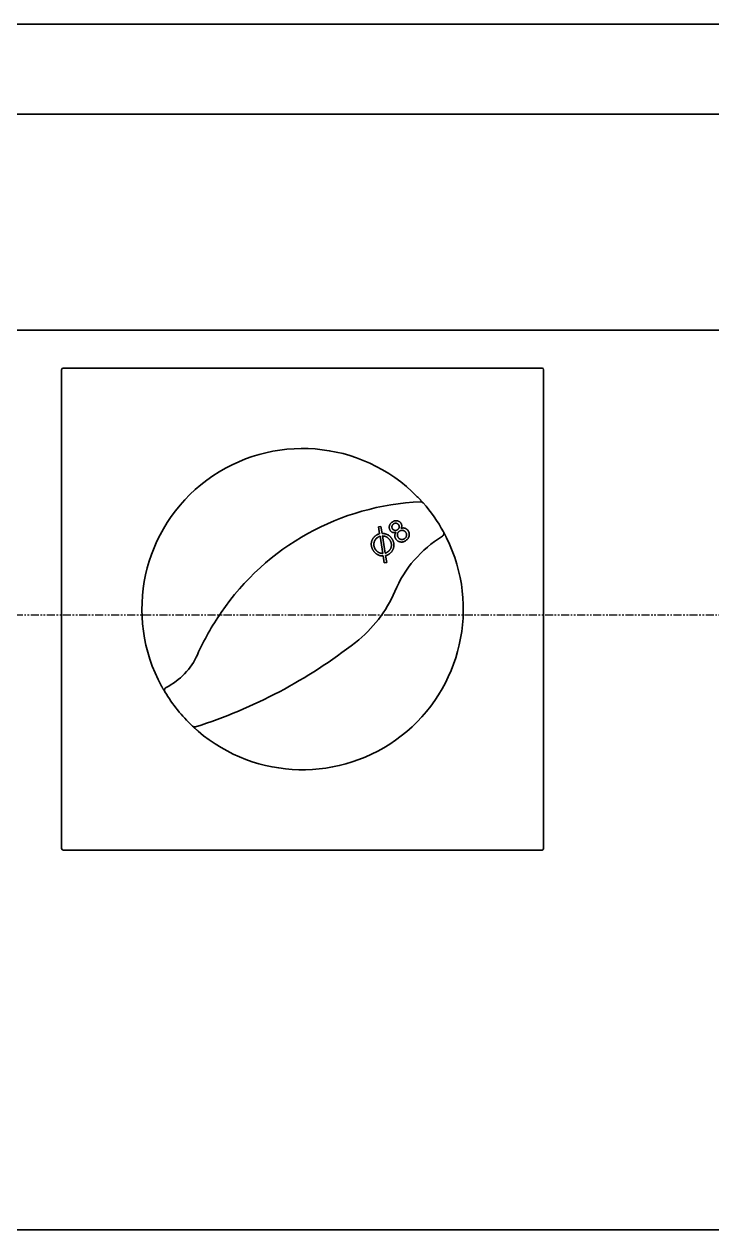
# Model space of a CAD drawing. Header units: millimetres. Extents: x -116965 to 323937, y 291661 to 566926.
# Drawn here: x -25122.5 to -25015.5, y 326404.8 to 326592.5 of the extents above; entities that cross this region are included whole.
import ezdxf

# ---------------------------------------------------------------- set-up
doc = ezdxf.new("R2010")
doc.units = ezdxf.units.MM
doc.linetypes.add('PHANTOM', pattern=[2.5, 1.25, -0.25, 0.25, -0.25, 0.25, -0.25])
doc.layers.add('DEFAULT_3', color=7, linetype='PHANTOM')
doc.layers.add('Sketch Geometry(Schneider)', color=7, linetype='Continuous', lineweight=35)
doc.layers.add('Visible Edges(Schneider)', color=7, linetype='Continuous', lineweight=35)

msp = doc.modelspace()

# ---------------------------------------------------------------- linework, layer by layer
at = {"layer": 'DEFAULT_3', "color": 3, "linetype": 'PHANTOM'}
msp.add_line((-24605.227101, 326500.485785), (-25775.997838, 326500.485785), dxfattribs=at)
at = {"layer": 'Sketch Geometry(Schneider)'}
for p, q in [((-25149.335708, 326544.814008), (-24992.314719, 326544.814008)), ((-24992.314719, 326404.814887), (-25149.335708, 326404.814887))]:
    msp.add_line(p, q, dxfattribs=at)
at = {"layer": 'Visible Edges(Schneider)'}
for p, q in [((-24816.237237, 326592.464712), (-25322.237237, 326592.464712)), ((-25405.237237, 326578.464712), (-24735.237237, 326578.464712)), ((-25116.443081, 326538.920556), (-25041.943081, 326538.920556)), ((-25116.693081, 326464.170556), (-25116.693081, 326538.670556)), ((-25041.693081, 326538.670556), (-25041.693081, 326464.170556)), ((-25067.382134, 326514.212271), (-25066.99777, 326514.271272)), ((-25067.211601, 326513.148903), (-25067.382134, 326514.212271)), ((-25067.146303, 326512.756597), (-25066.723166, 326510.091331)), ((-25066.99777, 326514.271272), (-25066.826234, 326513.195764)), ((-25066.342546, 326510.13874), (-25066.763036, 326512.806105)), ((-25066.493727, 326508.621967), (-25066.663163, 326509.694828)), ((-25066.277249, 326509.746435), (-25066.106715, 326508.683066)), ((-25066.106715, 326508.683066), (-25066.493727, 326508.621967)), ((-25041.943081, 326463.920556), (-25116.443081, 326463.920556))]:
    msp.add_line(p, q, dxfattribs=at)
at = {"layer": 'Visible Edges(Schneider)', "flags": 128}
for points in [[(-25060.435935, 326517.948395), (-25060.438524, 326517.951344), (-25060.446112, 326517.95997), (-25060.458426, 326517.973933), (-25060.475195, 326517.992898), (-25060.496149, 326518.016527), (-25060.521014, 326518.044483), (-25060.54952, 326518.07643), (-25060.581396, 326518.112028), (-25060.616352, 326518.15092), (-25060.654013, 326518.192629), (-25060.694107, 326518.236826), (-25060.73639, 326518.283211), (-25060.780613, 326518.331489), (-25060.82653, 326518.381357), (-25060.873893, 326518.432521), (-25060.922455, 326518.484677), (-25060.972093, 326518.537668), (-25061.022853, 326518.591539), (-25061.074571, 326518.646102), (-25061.127074, 326518.701161), (-25061.180191, 326518.756525), (-25061.233742, 326518.811994), (-25061.287543, 326518.867381), (-25061.341413, 326518.922497)], [(-25065.518488, 326513.603395), (-25065.555971, 326513.65374), (-25065.589416, 326513.705136), (-25065.618822, 326513.757581), (-25065.644191, 326513.811076), (-25065.665522, 326513.865621), (-25065.682816, 326513.921216), (-25065.696072, 326513.977862), (-25065.705291, 326514.035557), (-25065.71047, 326514.094302), (-25065.711612, 326514.154097), (-25065.708718, 326514.214941), (-25065.701785, 326514.276837), (-25065.690737, 326514.338613), (-25065.675501, 326514.399101), (-25065.656076, 326514.4583), (-25065.632461, 326514.516211), (-25065.604655, 326514.572833), (-25065.572661, 326514.628167), (-25065.536477, 326514.682212), (-25065.496103, 326514.734969), (-25065.45154, 326514.786438), (-25065.402787, 326514.836619), (-25065.349844, 326514.88551), (-25065.292713, 326514.933114)], [(-25065.181434, 326513.891064), (-25065.20295, 326513.919989), (-25065.222194, 326513.949627), (-25065.239166, 326513.979979), (-25065.253866, 326514.011045), (-25065.266296, 326514.042822), (-25065.276454, 326514.075315), (-25065.284341, 326514.10852), (-25065.289957, 326514.142438), (-25065.293301, 326514.177071), (-25065.294374, 326514.212417), (-25065.293174, 326514.248475), (-25065.289704, 326514.285248), (-25065.283941, 326514.321901), (-25065.275861, 326514.357599), (-25065.265464, 326514.392345), (-25065.252752, 326514.426137), (-25065.237722, 326514.458977), (-25065.220377, 326514.490863), (-25065.200716, 326514.521796), (-25065.178738, 326514.551774), (-25065.154445, 326514.580801), (-25065.127835, 326514.608873), (-25065.098909, 326514.635993), (-25065.067666, 326514.66216)], [(-25065.292713, 326514.933114), (-25065.232623, 326514.978405), (-25065.172204, 326515.019252), (-25065.111454, 326515.055659), (-25065.050373, 326515.087621), (-25064.988961, 326515.115142), (-25064.927219, 326515.13822), (-25064.865145, 326515.156855), (-25064.802741, 326515.171048), (-25064.740006, 326515.180798), (-25064.676941, 326515.186105), (-25064.613546, 326515.18697), (-25064.549819, 326515.183393), (-25064.486943, 326515.175759), (-25064.4261, 326515.164458), (-25064.367289, 326515.149487), (-25064.310511, 326515.130849), (-25064.255765, 326515.108543), (-25064.203053, 326515.082567), (-25064.152373, 326515.052923), (-25064.103724, 326515.019611), (-25064.05711, 326514.98263), (-25064.012527, 326514.941982), (-25063.969976, 326514.897664), (-25063.92946, 326514.849678)], [(-25065.067666, 326514.66216), (-25065.035709, 326514.686067), (-25065.003244, 326514.707517), (-25064.970272, 326514.726508), (-25064.936794, 326514.74304), (-25064.902808, 326514.757112), (-25064.868315, 326514.768728), (-25064.833314, 326514.777885), (-25064.797807, 326514.784582), (-25064.761792, 326514.788821), (-25064.72527, 326514.790602), (-25064.688241, 326514.789924), (-25064.650706, 326514.786787), (-25064.613476, 326514.781326), (-25064.577373, 326514.773674), (-25064.542391, 326514.763831), (-25064.508534, 326514.751796), (-25064.475799, 326514.73757), (-25064.444189, 326514.721154), (-25064.413701, 326514.702547), (-25064.384337, 326514.681747), (-25064.356096, 326514.658758), (-25064.32898, 326514.633577), (-25064.302986, 326514.606205), (-25064.278116, 326514.576642)], [(-25064.278116, 326514.576642), (-25064.255797, 326514.546734), (-25064.235802, 326514.516237), (-25064.218131, 326514.485152), (-25064.202781, 326514.453478), (-25064.189754, 326514.421215), (-25064.17905, 326514.388364), (-25064.17067, 326514.354923), (-25064.164613, 326514.320893), (-25064.160878, 326514.286276), (-25064.159467, 326514.251069), (-25064.160377, 326514.215274), (-25064.163612, 326514.17889), (-25064.169174, 326514.142668), (-25064.17707, 326514.107363), (-25064.187301, 326514.072975), (-25064.199864, 326514.039501), (-25064.214762, 326514.006944), (-25064.231992, 326513.975301), (-25064.251557, 326513.944575), (-25064.273456, 326513.914765), (-25064.297689, 326513.88587), (-25064.324254, 326513.857891), (-25064.353154, 326513.830828), (-25064.384388, 326513.80468)], [(-25063.92946, 326514.849678), (-25063.90529, 326514.817764), (-25063.883055, 326514.785426), (-25063.862754, 326514.752665), (-25063.844387, 326514.719482), (-25063.827955, 326514.685877), (-25063.813458, 326514.651848), (-25063.800896, 326514.617397), (-25063.790267, 326514.582523), (-25063.781574, 326514.547227), (-25063.774815, 326514.511508), (-25063.769991, 326514.475366), (-25063.7671, 326514.438802), (-25063.766255, 326514.401894), (-25063.767563, 326514.36472), (-25063.771023, 326514.327281), (-25063.776639, 326514.289576), (-25063.784408, 326514.251605), (-25063.794331, 326514.21337), (-25063.806407, 326514.174869), (-25063.820637, 326514.136102), (-25063.837021, 326514.09707), (-25063.855558, 326514.057772), (-25063.87625, 326514.018209), (-25063.899095, 326513.978381)], [(-25068.498593, 326511.667156), (-25068.492324, 326511.725248), (-25068.484228, 326511.782528), (-25068.474307, 326511.838997), (-25068.462558, 326511.894652), (-25068.448983, 326511.949495), (-25068.433581, 326512.003527), (-25068.416352, 326512.056745), (-25068.397297, 326512.109152), (-25068.376415, 326512.160747), (-25068.353707, 326512.211529), (-25068.329172, 326512.261499), (-25068.30281, 326512.310658), (-25068.274621, 326512.359003), (-25068.244607, 326512.406537), (-25068.212765, 326512.453258), (-25068.179097, 326512.499167), (-25068.143602, 326512.544264), (-25068.10628, 326512.588548), (-25068.067133, 326512.632021), (-25068.026157, 326512.674681), (-25067.983356, 326512.716528), (-25067.938728, 326512.757565), (-25067.892273, 326512.797787), (-25067.843992, 326512.837199)], [(-25067.843992, 326512.837199), (-25067.820273, 326512.855677), (-25067.796325, 326512.873676), (-25067.772148, 326512.891197), (-25067.747744, 326512.908243), (-25067.723109, 326512.924811), (-25067.698247, 326512.940901), (-25067.673156, 326512.956513), (-25067.647834, 326512.971649), (-25067.622286, 326512.986307), (-25067.596508, 326513.000488), (-25067.570502, 326513.014192), (-25067.544267, 326513.027418), (-25067.517802, 326513.040167), (-25067.49111, 326513.052439), (-25067.464188, 326513.064233), (-25067.437038, 326513.07555), (-25067.409659, 326513.086389), (-25067.382051, 326513.096752), (-25067.354215, 326513.106637), (-25067.326149, 326513.116045), (-25067.297855, 326513.124975), (-25067.269333, 326513.133428), (-25067.240581, 326513.141405), (-25067.211601, 326513.148903)], [(-25067.598416, 326512.527472), (-25067.581353, 326512.540776), (-25067.564135, 326512.553754), (-25067.546763, 326512.566406), (-25067.529237, 326512.57873), (-25067.511556, 326512.590728), (-25067.493721, 326512.602399), (-25067.475731, 326512.613743), (-25067.457587, 326512.62476), (-25067.43929, 326512.635451), (-25067.420837, 326512.645815), (-25067.40223, 326512.655852), (-25067.38347, 326512.665562), (-25067.364554, 326512.674946), (-25067.345485, 326512.684002), (-25067.326261, 326512.692732), (-25067.306883, 326512.701135), (-25067.28735, 326512.709211), (-25067.267664, 326512.716961), (-25067.247823, 326512.724384), (-25067.227828, 326512.731481), (-25067.207678, 326512.738249), (-25067.187374, 326512.744693), (-25067.166916, 326512.750808), (-25067.146303, 326512.756597)], [(-25066.826235, 326513.195764), (-25066.757042, 326513.195669), (-25066.688413, 326513.193001), (-25066.620349, 326513.18776), (-25066.552851, 326513.179945), (-25066.485916, 326513.169557), (-25066.419545, 326513.156595), (-25066.353739, 326513.141061), (-25066.288498, 326513.122952), (-25066.223821, 326513.102272), (-25066.159708, 326513.079016), (-25066.09616, 326513.053189), (-25066.033177, 326513.024787), (-25065.971281, 326512.994056), (-25065.910996, 326512.96124), (-25065.85232, 326512.926339), (-25065.795254, 326512.889353), (-25065.739799, 326512.850282), (-25065.685955, 326512.809125), (-25065.63372, 326512.765885), (-25065.583096, 326512.720558), (-25065.534082, 326512.673146), (-25065.486679, 326512.623649), (-25065.440885, 326512.572067), (-25065.396702, 326512.518399)], [(-25066.763036, 326512.806106), (-25066.709027, 326512.804542), (-25066.655856, 326512.801205), (-25066.603524, 326512.796095), (-25066.552033, 326512.78921), (-25066.501381, 326512.780553), (-25066.451568, 326512.770122), (-25066.402595, 326512.757918), (-25066.354461, 326512.743941), (-25066.307166, 326512.728191), (-25066.260712, 326512.710666), (-25066.215096, 326512.691368), (-25066.170321, 326512.670298), (-25066.126384, 326512.647453), (-25066.083288, 326512.622835), (-25066.041029, 326512.596444), (-25065.999612, 326512.56828), (-25065.959033, 326512.538341), (-25065.919294, 326512.506631), (-25065.880395, 326512.473146), (-25065.842335, 326512.437887), (-25065.805114, 326512.400856), (-25065.768733, 326512.362051), (-25065.73319, 326512.321472), (-25065.698488, 326512.279121)], [(-25064.662076, 326513.373434), (-25064.707078, 326513.359479), (-25064.75127, 326513.347633), (-25064.794652, 326513.337895), (-25064.837223, 326513.330267), (-25064.878984, 326513.324746), (-25064.919934, 326513.321333), (-25064.960073, 326513.32003), (-25064.999401, 326513.320835), (-25065.037919, 326513.323749), (-25065.075627, 326513.328771), (-25065.112524, 326513.335902), (-25065.148609, 326513.34514), (-25065.183886, 326513.35637), (-25065.218352, 326513.369471), (-25065.252009, 326513.384443), (-25065.284856, 326513.401286), (-25065.316894, 326513.419999), (-25065.348122, 326513.440585), (-25065.37854, 326513.463042), (-25065.408149, 326513.48737), (-25065.436948, 326513.513569), (-25065.464938, 326513.54164), (-25065.492118, 326513.571582), (-25065.518488, 326513.603395)], [(-25064.384388, 326513.80468), (-25064.417649, 326513.779704), (-25064.451239, 326513.757256), (-25064.485154, 326513.73734), (-25064.519398, 326513.719953), (-25064.553968, 326513.705096), (-25064.588867, 326513.69277), (-25064.624093, 326513.682975), (-25064.659646, 326513.675708), (-25064.695527, 326513.670972), (-25064.731736, 326513.668766), (-25064.768271, 326513.66909), (-25064.805134, 326513.671944), (-25064.84169, 326513.677242), (-25064.877299, 326513.684898), (-25064.911965, 326513.694909), (-25064.945684, 326513.707277), (-25064.97846, 326513.722002), (-25065.010291, 326513.739083), (-25065.041177, 326513.758521), (-25065.071117, 326513.780316), (-25065.100114, 326513.804468), (-25065.128165, 326513.830977), (-25065.155272, 326513.859842), (-25065.181434, 326513.891064)], [(-25064.636501, 326512.263431), (-25064.670437, 326512.30817), (-25064.701532, 326512.353201), (-25064.729783, 326512.398524), (-25064.755192, 326512.444139), (-25064.777759, 326512.490044), (-25064.797483, 326512.536241), (-25064.814366, 326512.582729), (-25064.828405, 326512.629509), (-25064.839602, 326512.67658), (-25064.847956, 326512.723943), (-25064.853469, 326512.771597), (-25064.856138, 326512.819542), (-25064.855935, 326512.867472), (-25064.852828, 326512.91508), (-25064.846818, 326512.962365), (-25064.837905, 326513.009328), (-25064.826089, 326513.05597), (-25064.811367, 326513.102288), (-25064.793745, 326513.148284), (-25064.773217, 326513.193959), (-25064.749786, 326513.239311), (-25064.723453, 326513.28434), (-25064.694216, 326513.329048), (-25064.662076, 326513.373434)], [(-25064.287844, 326512.536466), (-25064.317547, 326512.576136), (-25064.344227, 326512.616403), (-25064.367883, 326512.657273), (-25064.388515, 326512.698741), (-25064.406126, 326512.740811), (-25064.420713, 326512.78348), (-25064.432276, 326512.826749), (-25064.440817, 326512.870619), (-25064.446334, 326512.915089), (-25064.448828, 326512.96016), (-25064.4483, 326513.00583), (-25064.444748, 326513.0521), (-25064.43824, 326513.098042), (-25064.428845, 326513.142728), (-25064.416562, 326513.186157), (-25064.401391, 326513.22833), (-25064.383332, 326513.269245), (-25064.362386, 326513.308903), (-25064.338551, 326513.347306), (-25064.311829, 326513.384451), (-25064.28222, 326513.42034), (-25064.249722, 326513.454973), (-25064.214338, 326513.488348), (-25064.176064, 326513.520466)], [(-25064.176064, 326513.520466), (-25064.135342, 326513.550958), (-25064.094003, 326513.578344), (-25064.052047, 326513.602627), (-25064.009473, 326513.623804), (-25063.966282, 326513.641877), (-25063.922474, 326513.656848), (-25063.878048, 326513.668713), (-25063.833006, 326513.677473), (-25063.787347, 326513.683131), (-25063.74107, 326513.685683), (-25063.694176, 326513.685131), (-25063.646664, 326513.681476), (-25063.599491, 326513.674786), (-25063.553608, 326513.665134), (-25063.509018, 326513.652519), (-25063.465719, 326513.636941), (-25063.423712, 326513.6184), (-25063.382996, 326513.596897), (-25063.343573, 326513.572431), (-25063.305441, 326513.545001), (-25063.2686, 326513.51461), (-25063.233052, 326513.481255), (-25063.198796, 326513.444936), (-25063.165831, 326513.405656)], [(-25063.899095, 326513.978381), (-25063.846111, 326513.997103), (-25063.793711, 326514.013045), (-25063.741897, 326514.026206), (-25063.690667, 326514.036586), (-25063.640023, 326514.044186), (-25063.589963, 326514.049006), (-25063.540488, 326514.051043), (-25063.491599, 326514.0503), (-25063.443294, 326514.046778), (-25063.395575, 326514.040473), (-25063.348441, 326514.031388), (-25063.301891, 326514.019523), (-25063.256157, 326514.005048), (-25063.211469, 326513.988136), (-25063.167828, 326513.968787), (-25063.125233, 326513.947001), (-25063.083685, 326513.922776), (-25063.043183, 326513.896115), (-25063.003728, 326513.867016), (-25062.965319, 326513.83548), (-25062.927956, 326513.801507), (-25062.891639, 326513.765097), (-25062.85637, 326513.726249), (-25062.822146, 326513.684963)], [(-25063.165831, 326513.405656), (-25063.135876, 326513.365655), (-25063.108994, 326513.325086), (-25063.085185, 326513.283949), (-25063.064446, 326513.242244), (-25063.046781, 326513.19997), (-25063.032188, 326513.157128), (-25063.020666, 326513.113719), (-25063.012218, 326513.069741), (-25063.00684, 326513.025195), (-25063.004536, 326512.980081), (-25063.005304, 326512.934399), (-25063.009144, 326512.888148), (-25063.01598, 326512.842218), (-25063.025735, 326512.797494), (-25063.038411, 326512.753979), (-25063.054007, 326512.711672), (-25063.072521, 326512.670571), (-25063.093956, 326512.630679), (-25063.118311, 326512.591994), (-25063.145586, 326512.554517), (-25063.17578, 326512.518246), (-25063.208894, 326512.483185), (-25063.244928, 326512.44933), (-25063.283882, 326512.416684)], [(-25062.822146, 326513.684963), (-25062.778083, 326513.62584), (-25062.738705, 326513.565531), (-25062.704014, 326513.504037), (-25062.67401, 326513.441355), (-25062.648692, 326513.377488), (-25062.62806, 326513.312435), (-25062.612115, 326513.246196), (-25062.600856, 326513.178771), (-25062.594284, 326513.110159), (-25062.592399, 326513.040362), (-25062.595199, 326512.969378), (-25062.602686, 326512.897208), (-25062.614923, 326512.825245), (-25062.631973, 326512.754879), (-25062.653835, 326512.686111), (-25062.680512, 326512.61894), (-25062.712001, 326512.553368), (-25062.748304, 326512.489393), (-25062.789419, 326512.427017), (-25062.835348, 326512.366238), (-25062.886091, 326512.307056), (-25062.941646, 326512.249474), (-25063.002015, 326512.193487), (-25063.067196, 326512.1391)], [(-25056.794309, 326512.524387), (-25056.823923, 326512.583913), (-25056.853578, 326512.64311), (-25056.883149, 326512.701755), (-25056.91251, 326512.759624), (-25056.94154, 326512.816493), (-25056.970117, 326512.872135), (-25056.998112, 326512.926328), (-25057.025408, 326512.97885), (-25057.051861, 326513.029448), (-25057.077267, 326513.077773), (-25057.101504, 326513.12364), (-25057.124471, 326513.166893), (-25057.146069, 326513.20738), (-25057.166194, 326513.244946), (-25057.184743, 326513.279438), (-25057.201619, 326513.310702), (-25057.216706, 326513.338566), (-25057.229914, 326513.362894), (-25057.241203, 326513.383633), (-25057.250533, 326513.400731), (-25057.257859, 326513.414138), (-25057.263119, 326513.423757), (-25057.266278, 326513.429526), (-25057.267332, 326513.431449)], [(-25068.091599, 326510.381684), (-25068.129854, 326510.431273), (-25068.166255, 326510.481206), (-25068.200806, 326510.531485), (-25068.233505, 326510.58211), (-25068.264352, 326510.63308), (-25068.293347, 326510.684395), (-25068.32049, 326510.736056), (-25068.345781, 326510.788063), (-25068.369221, 326510.840415), (-25068.390809, 326510.893113), (-25068.410544, 326510.946155), (-25068.428428, 326510.999544), (-25068.44446, 326511.053278), (-25068.45864, 326511.107358), (-25068.470969, 326511.161783), (-25068.481446, 326511.216553), (-25068.490071, 326511.271669), (-25068.496843, 326511.327131), (-25068.501764, 326511.382938), (-25068.504834, 326511.439091), (-25068.506051, 326511.495589), (-25068.505417, 326511.552433), (-25068.502931, 326511.609621), (-25068.498593, 326511.667156)], [(-25067.789813, 326510.620963), (-25067.847803, 326510.698294), (-25067.900036, 326510.776746), (-25067.946512, 326510.856321), (-25067.98723, 326510.937017), (-25068.022191, 326511.018835), (-25068.051394, 326511.101775), (-25068.07484, 326511.185836), (-25068.092529, 326511.27102), (-25068.10446, 326511.357325), (-25068.110634, 326511.444751), (-25068.11105, 326511.5333), (-25068.105709, 326511.62297), (-25068.094651, 326511.711962), (-25068.077918, 326511.79848), (-25068.055509, 326511.882521), (-25068.027424, 326511.964086), (-25067.993663, 326512.043175), (-25067.954226, 326512.119788), (-25067.909115, 326512.193926), (-25067.858326, 326512.265587), (-25067.801862, 326512.334771), (-25067.739723, 326512.401481), (-25067.671908, 326512.465714), (-25067.598416, 326512.527472)], [(-25065.376248, 326511.279988), (-25065.381202, 326511.234899), (-25065.38758, 326511.190434), (-25065.395379, 326511.146593), (-25065.404601, 326511.103375), (-25065.415246, 326511.06078), (-25065.427312, 326511.018809), (-25065.440802, 326510.977462), (-25065.455715, 326510.936738), (-25065.47205, 326510.896638), (-25065.489808, 326510.857161), (-25065.508987, 326510.818308), (-25065.52959, 326510.780078), (-25065.551615, 326510.742473), (-25065.575064, 326510.70549), (-25065.599935, 326510.669131), (-25065.626227, 326510.633397), (-25065.653943, 326510.598285), (-25065.683082, 326510.563798), (-25065.713642, 326510.529933), (-25065.745626, 326510.496692), (-25065.779032, 326510.464075), (-25065.81386, 326510.432081), (-25065.850112, 326510.400711), (-25065.887786, 326510.369966)], [(-25065.698488, 326512.279121), (-25065.668427, 326512.240178), (-25065.639812, 326512.201001), (-25065.612645, 326512.16159), (-25065.586923, 326512.121946), (-25065.562647, 326512.082069), (-25065.539818, 326512.041956), (-25065.518436, 326512.001611), (-25065.498501, 326511.961032), (-25065.480011, 326511.92022), (-25065.462968, 326511.879174), (-25065.447372, 326511.837894), (-25065.433222, 326511.79638), (-25065.420519, 326511.754633), (-25065.409262, 326511.712651), (-25065.399451, 326511.670437), (-25065.391087, 326511.627989), (-25065.384169, 326511.585306), (-25065.378699, 326511.542391), (-25065.374674, 326511.499241), (-25065.372096, 326511.455858), (-25065.370964, 326511.412241), (-25065.371279, 326511.368391), (-25065.37304, 326511.324306), (-25065.376248, 326511.279988)], [(-25064.989708, 326511.232928), (-25064.995806, 326511.174619), (-25065.003738, 326511.117132), (-25065.013502, 326511.060467), (-25065.025101, 326511.004623), (-25065.038535, 326510.949601), (-25065.053802, 326510.895399), (-25065.070903, 326510.84202), (-25065.089838, 326510.789461), (-25065.110607, 326510.737724), (-25065.13321, 326510.686808), (-25065.157647, 326510.636714), (-25065.183917, 326510.587442), (-25065.212022, 326510.53899), (-25065.24196, 326510.49136), (-25065.273731, 326510.444551), (-25065.307339, 326510.398564), (-25065.342779, 326510.353399), (-25065.380053, 326510.309054), (-25065.419161, 326510.265531), (-25065.460103, 326510.22283), (-25065.502879, 326510.180949), (-25065.547488, 326510.139891), (-25065.593932, 326510.099653), (-25065.64221, 326510.060237)], [(-25065.396702, 326512.518399), (-25065.358448, 326512.468811), (-25065.322046, 326512.418878), (-25065.287495, 326512.368599), (-25065.254796, 326512.317975), (-25065.22395, 326512.267004), (-25065.194954, 326512.215688), (-25065.167812, 326512.164028), (-25065.14252, 326512.112022), (-25065.11908, 326512.05967), (-25065.097492, 326512.006972), (-25065.077757, 326511.953929), (-25065.059874, 326511.90054), (-25065.043841, 326511.846806), (-25065.02966, 326511.792727), (-25065.017333, 326511.738302), (-25065.006855, 326511.683531), (-25064.99823, 326511.628415), (-25064.991458, 326511.572952), (-25064.986536, 326511.517146), (-25064.983468, 326511.460993), (-25064.98225, 326511.404495), (-25064.982885, 326511.347652), (-25064.98537, 326511.290462), (-25064.989708, 326511.232928)], [(-25063.067196, 326512.1391), (-25063.135019, 326512.088043), (-25063.203312, 326512.042052), (-25063.272075, 326512.001126), (-25063.341307, 326511.965265), (-25063.411009, 326511.93447), (-25063.481181, 326511.90874), (-25063.551822, 326511.888075), (-25063.622934, 326511.872474), (-25063.694516, 326511.86194), (-25063.766566, 326511.85647), (-25063.839087, 326511.856066), (-25063.912078, 326511.860727), (-25063.984231, 326511.870117), (-25064.054243, 326511.883903), (-25064.122111, 326511.902082), (-25064.187837, 326511.924654), (-25064.25142, 326511.951622), (-25064.312859, 326511.982984), (-25064.372156, 326512.018739), (-25064.429311, 326512.058889), (-25064.484323, 326512.103434), (-25064.537192, 326512.152372), (-25064.587918, 326512.205703), (-25064.636501, 326512.263431)], [(-25063.283882, 326512.416684), (-25063.323146, 326512.38744), (-25063.363596, 326512.361034), (-25063.405231, 326512.337464), (-25063.448051, 326512.316733), (-25063.492057, 326512.298837), (-25063.537249, 326512.283778), (-25063.583625, 326512.271557), (-25063.631188, 326512.262172), (-25063.679065, 326512.255968), (-25063.726387, 326512.253291), (-25063.773152, 326512.254139), (-25063.819363, 326512.258513), (-25063.865017, 326512.266413), (-25063.910115, 326512.277839), (-25063.954659, 326512.292792), (-25063.998646, 326512.311269), (-25064.041411, 326512.332498), (-25064.082286, 326512.355704), (-25064.12127, 326512.380889), (-25064.158365, 326512.40805), (-25064.19357, 326512.437188), (-25064.226884, 326512.468304), (-25064.258309, 326512.501396), (-25064.287844, 326512.536466)], [(-25066.663163, 326509.694828), (-25066.732352, 326509.694956), (-25066.800969, 326509.697722), (-25066.869014, 326509.703129), (-25066.936486, 326509.711174), (-25067.003387, 326509.721859), (-25067.069716, 326509.735183), (-25067.135472, 326509.751146), (-25067.200657, 326509.769748), (-25067.265268, 326509.79099), (-25067.329308, 326509.814871), (-25067.392777, 326509.841391), (-25067.455673, 326509.870551), (-25067.51748, 326509.902039), (-25067.577687, 326509.935548), (-25067.63629, 326509.971075), (-25067.69329, 326510.008621), (-25067.748688, 326510.048187), (-25067.802484, 326510.089772), (-25067.854676, 326510.133376), (-25067.905266, 326510.178999), (-25067.954254, 326510.226641), (-25068.001638, 326510.276303), (-25068.047419, 326510.327984), (-25068.091599, 326510.381684)], [(-25066.723166, 326510.091331), (-25066.77718, 326510.0929), (-25066.830362, 326510.09625), (-25066.88271, 326510.101384), (-25066.934227, 326510.1083), (-25066.984913, 326510.116999), (-25067.034765, 326510.12748), (-25067.083786, 326510.139744), (-25067.131974, 326510.15379), (-25067.17933, 326510.169619), (-25067.225855, 326510.18723), (-25067.271547, 326510.206624), (-25067.316406, 326510.227801), (-25067.360434, 326510.250761), (-25067.403629, 326510.275502), (-25067.445992, 326510.302027), (-25067.487523, 326510.330334), (-25067.528222, 326510.360424), (-25067.568088, 326510.392296), (-25067.607123, 326510.42595), (-25067.645325, 326510.461388), (-25067.682696, 326510.498608), (-25067.719234, 326510.53761), (-25067.754939, 326510.578395), (-25067.789813, 326510.620963)], [(-25065.887786, 326510.369966), (-25065.905065, 326510.356489), (-25065.92249, 326510.343347), (-25065.94006, 326510.33054), (-25065.957775, 326510.318065), (-25065.975635, 326510.305926), (-25065.99364, 326510.29412), (-25066.011791, 326510.282648), (-25066.030086, 326510.271511), (-25066.048526, 326510.260707), (-25066.067112, 326510.250238), (-25066.085842, 326510.240102), (-25066.104718, 326510.230301), (-25066.123739, 326510.220834), (-25066.142905, 326510.2117), (-25066.162216, 326510.202901), (-25066.181672, 326510.194436), (-25066.201274, 326510.186305), (-25066.22102, 326510.178508), (-25066.240912, 326510.171045), (-25066.260949, 326510.163915), (-25066.28113, 326510.157121), (-25066.301457, 326510.15066), (-25066.321929, 326510.144533), (-25066.342546, 326510.138741)], [(-25065.64221, 326510.060237), (-25065.666357, 326510.041422), (-25065.690704, 326510.023105), (-25065.715253, 326510.005288), (-25065.740003, 326509.98797), (-25065.764954, 326509.971151), (-25065.790107, 326509.954831), (-25065.81546, 326509.93901), (-25065.841014, 326509.923689), (-25065.86677, 326509.908866), (-25065.892727, 326509.894543), (-25065.918885, 326509.880719), (-25065.945245, 326509.867395), (-25065.971806, 326509.85457), (-25065.998567, 326509.842243), (-25066.02553, 326509.830416), (-25066.052694, 326509.819088), (-25066.080059, 326509.808259), (-25066.107625, 326509.79793), (-25066.135393, 326509.788099), (-25066.163362, 326509.778768), (-25066.191532, 326509.769936), (-25066.219903, 326509.761603), (-25066.248475, 326509.753769), (-25066.277248, 326509.746435)], [(-25101.124649, 326489.420291), (-25101.092677, 326489.362056), (-25101.060681, 326489.304154), (-25101.028792, 326489.246804), (-25100.997147, 326489.190225), (-25100.965876, 326489.134635), (-25100.935111, 326489.080254), (-25100.904982, 326489.027301), (-25100.875627, 326488.975995), (-25100.847191, 326488.926575), (-25100.819892, 326488.879384), (-25100.793859, 326488.834598), (-25100.769197, 326488.792366), (-25100.746014, 326488.752837), (-25100.724415, 326488.716161), (-25100.70451, 326488.682486), (-25100.686404, 326488.65196), (-25100.670218, 326488.624749), (-25100.656046, 326488.600991), (-25100.643935, 326488.580735), (-25100.633926, 326488.564033), (-25100.626068, 326488.550937), (-25100.620422, 326488.54154), (-25100.617034, 326488.535904), (-25100.615904, 326488.534025)], [(-25096.32506, 326483.213543), (-25096.322886, 326483.21149), (-25096.316459, 326483.205428), (-25096.305913, 326483.195507), (-25096.291388, 326483.181873), (-25096.273019, 326483.164673), (-25096.250944, 326483.144057), (-25096.225299, 326483.120172), (-25096.196222, 326483.093165), (-25096.163876, 326483.063212), (-25096.128591, 326483.030663), (-25096.09062, 326482.995776), (-25096.050192, 326482.958785), (-25096.007529, 326482.919922), (-25095.96286, 326482.879416), (-25095.91641, 326482.8375), (-25095.868406, 326482.794404), (-25095.819017, 326482.750308), (-25095.768321, 326482.705288), (-25095.716479, 326482.659502), (-25095.663655, 326482.613107), (-25095.610011, 326482.566261), (-25095.555781, 326482.51918), (-25095.501246, 326482.472108), (-25095.446649, 326482.425254)]]:
    msp.add_lwpolyline(points, dxfattribs=at)
at = {"layer": 'Visible Edges(Schneider)'}
for centre, radius, start, end in [((-25116.443081, 326538.670556), 0.25, 90, 180), ((-25041.943081, 326538.670556), 0.25, 0, 90), ((-25079.193081, 326501.420556), 25, 44.43323068, 208.68609457), ((-25059.166484, 326478.522832), 39.629582, 92.40881768, 145.64166995), ((-25060.811077, 326517.617838), 0.5, 41.38485292, 92.40881768), ((-25079.193081, 326501.420556), 25, 28.71386183, 41.38485292), ((-25047.704599, 326496.874665), 18.637797, 121.50623714, 156.93037134), ((-25057.705847, 326513.191231), 0.5, 301.50623714, 28.71386183), ((-25079.193081, 326501.420556), 25, 229.44763588, 26.36917434), ((-25083.252507, 326512.014866), 20, 307.98357381, 336.93037134), ((-25056.874375, 326476.95584), 42.406131, 145.64166995, 155.81600176), ((-25120.178639, 326559.306099), 80, 287.71936082, 307.98357381), ((-25105.190518, 326498.653758), 10.558473, 296.89903892, 335.81600176), ((-25100.187447, 326488.791755), 0.5, 116.89903892, 211.02829219), ((-25079.193081, 326501.420556), 25, 211.02829219, 226.74243811), ((-25095.98242, 326483.577683), 0.5, 226.74243811, 287.71936082), ((-25116.443081, 326464.170556), 0.25, 180, 270), ((-25041.943081, 326464.170556), 0.25, 270, 0)]:
    msp.add_arc(centre, radius, start, end, dxfattribs=at)

doc.saveas('drawing.dxf')
